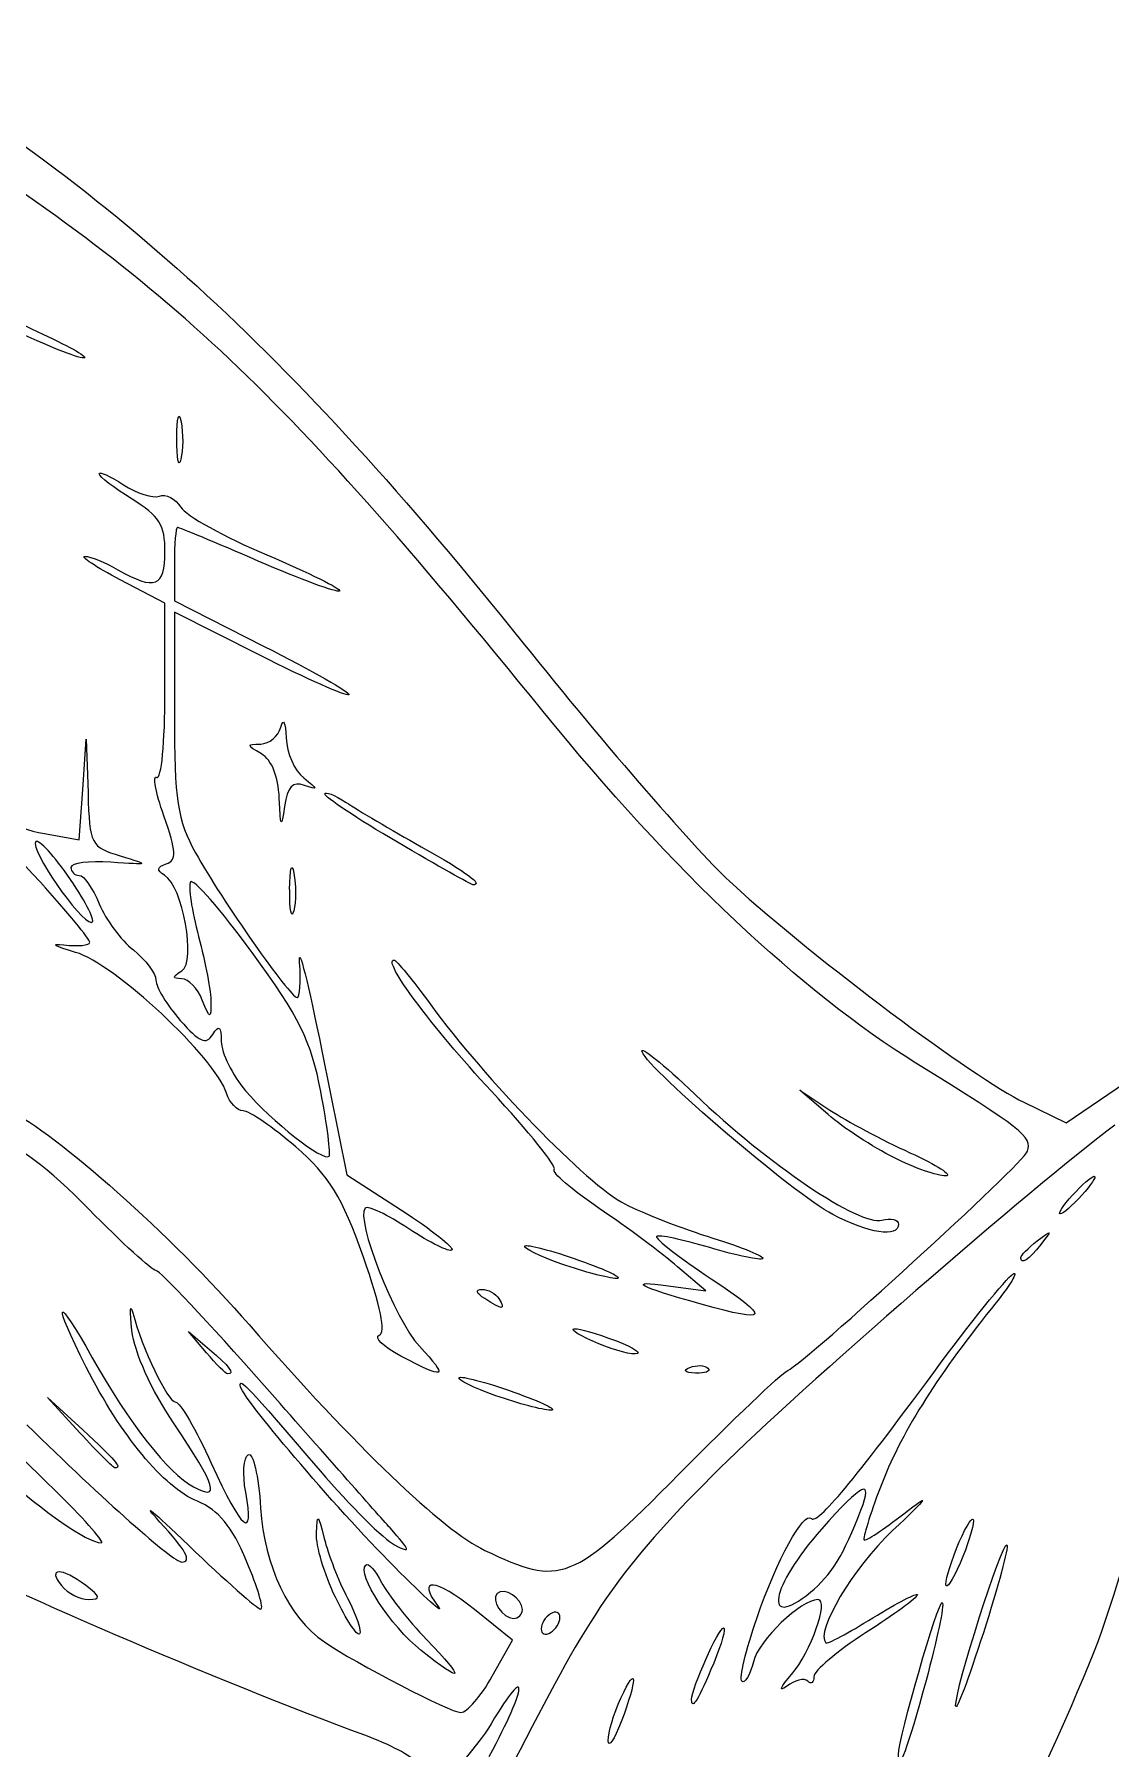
# Model space of a CAD drawing. Extents: x 0 to 45.7, y -0.3 to 36.
# Drawn here: x 11.47 to 19.35, y 14.19 to 26.73 of the extents above; entities that cross this region are included whole.
import ezdxf

# ---------------------------------------------------------------- set-up
doc = ezdxf.new("R2010")
doc.units = 0
doc.layers.add('Image', color=7, linetype='CONTINUOUS')

msp = doc.modelspace()

# ---------------------------------------------------------------- linework, layer by layer
at = {"layer": 'Image', "color": 7}
for points in [[(12.513012, 23.779457), (12.51265, 23.779457)], [(12.495306, 22.856334), (12.495306, 22.587199), (13.146855, 22.257215)], [(12.426441, 21.915299), (12.426441, 22.57206), (12.099433, 22.742285)], [(13.120243, 22.189662), (12.495306, 22.505334), (12.495306, 21.764465)], [(11.544828, 20.88462), (11.799157, 20.839749), (11.824689, 21.208122), (11.850248, 21.576489), (11.862948, 21.18261)], [(13.339205, 20.474965), (13.338771, 20.474965)], [(13.575002, 19.293267), (13.757104, 18.38694), (14.157804, 18.127629)], [(18.714097, 18.917478), (19.024396, 18.766726), (19.510138, 19.098623)], [(17.279915, 18.828052), (17.073376, 19.006207), (17.2942, 18.860212)], [(16.109568, 17.574995), (16.384941, 17.536491), (16.178423, 17.714386)], [(12.729696, 17.084446), (12.59855, 17.239342), (12.753442, 17.108198)], [(15.55882, 17.168163), (15.55882, 17.168012)], [(11.803144, 16.499271), (11.565895, 16.757439), (11.824057, 16.520197)], [(11.845343, 15.382373), (11.845319, 15.382838)], [(14.821854, 14.716177), (14.970799, 14.981176), (14.69229, 15.204993)], [(15.670583, 14.245162), (15.670425, 14.245162)]]:
    msp.add_lwpolyline(points, dxfattribs=at)
for points in [[(13.262801, 21.142769)], [(14.128879, 20.820861)], [(11.734667, 20.548673)], [(17.761818, 18.512615)], [(19.069846, 18.238109)], [(17.314327, 18.096168)], [(15.330776, 17.733823)], [(18.691219, 17.782231)], [(14.767048, 17.480266)], [(16.350522, 17.440521)], [(12.729696, 17.084446)], [(14.153298, 17.060552)], [(16.268757, 16.97662)], [(14.848876, 16.770046)], [(11.803144, 16.499271)], [(16.191314, 16.198815)], [(11.651731, 16.046354)], [(17.15137, 15.330993)], [(18.143152, 15.390395)], [(13.673501, 15.295438)], [(15.042498, 15.204477)], [(15.317867, 15.147803)], [(14.301076, 14.905481)], [(14.821883, 14.716177)], [(17.012717, 14.72921)], [(16.281672, 14.545705)], [(18.214277, 14.499771)]]:
    msp.add_lwpolyline(points, close=True, dxfattribs=at)
for points in [[(10.154517, 26.734676), (12.034518, 25.606353), (13.326584, 24.429754), (15.049555, 22.27712)], [(15.195459, 21.777387), (13.240414, 24.183458), (12.418402, 24.950217), (10.50282, 26.154584)], [(10.292291, 25.339592), (10.292291, 25.263775), (11.121838, 24.728625), (11.531477, 24.540188)], [(11.83024, 24.365333), (11.786317, 24.365068), (11.553972, 24.45758), (11.313915, 24.571145)], [(11.531477, 24.540188), (11.739731, 24.444393), (11.874167, 24.365711), (11.83024, 24.365333)], [(12.51265, 23.779457), (12.513444, 23.93091), (12.52752, 23.984766), (12.543955, 23.899125)], [(12.543955, 23.899125), (12.560413, 23.813495), (12.559725, 23.689577), (12.542897, 23.623754)], [(12.542897, 23.623754), (12.525699, 23.557936), (12.512211, 23.628199), (12.513012, 23.779457)], [(11.944538, 23.517627), (11.944538, 23.537815), (12.024493, 23.501964), (12.122211, 23.437934)], [(12.185487, 23.331976), (12.05297, 23.413886), (11.944538, 23.497418), (11.944538, 23.517627)], [(12.122211, 23.437934), (12.21993, 23.373905), (12.338329, 23.336271), (12.385311, 23.354291)], [(12.385311, 23.354291), (12.43232, 23.372336), (12.502717, 23.335929), (12.541791, 23.273477)], [(12.426441, 22.947721), (12.426441, 23.142418), (12.384837, 23.208778), (12.185487, 23.331976)], [(12.541791, 23.273477), (12.580854, 23.210993), (12.864679, 23.053494), (13.172482, 22.923477)], [(12.517584, 23.12545), (12.505308, 23.12545), (12.495306, 23.004342), (12.495306, 22.856334)], [(13.108697, 22.878959), (12.795855, 23.014529), (12.529858, 23.12545), (12.517584, 23.12545)], [(12.099433, 22.742285), (11.919582, 22.835908), (11.803412, 22.912854), (11.841273, 22.913272)], [(11.841273, 22.913272), (11.879143, 22.913537), (11.987567, 22.869754), (12.082227, 22.815644)], [(12.082227, 22.815644), (12.353492, 22.660582), (12.426441, 22.688582), (12.426441, 22.947721)], [(13.704807, 22.659772), (13.689858, 22.64477), (13.421533, 22.743383), (13.108697, 22.878959)], [(13.172482, 22.923477), (13.480289, 22.793466), (13.71983, 22.674803), (13.704807, 22.659772)], [(13.146855, 22.257215), (13.505202, 22.075716), (13.786426, 21.915249), (13.771781, 21.900614)], [(15.049555, 22.27712), (15.650541, 21.526249), (16.340158, 20.732572), (16.582027, 20.513375)], [(13.771781, 21.900614), (13.757123, 21.885957), (13.463959, 22.016042), (13.120243, 22.189662)], [(12.366703, 21.295474), (12.399532, 21.27518), (12.426441, 21.554089), (12.426441, 21.915299)], [(12.495306, 21.764465), (12.495306, 21.124884), (12.516579, 20.98536), (12.650204, 20.743999)], [(13.273945, 21.662518), (13.292387, 21.7329), (13.308812, 21.700309), (13.313403, 21.58405)], [(17.923963, 19.204608), (17.082858, 19.725071), (16.142839, 20.611429), (15.195459, 21.777387)], [(13.12703, 21.53995), (13.190517, 21.540743), (13.256631, 21.596256), (13.273945, 21.662518)], [(13.313403, 21.58405), (13.317848, 21.474634), (13.375601, 21.34289), (13.441866, 21.291294)], [(13.132083, 21.467684), (13.022635, 21.531433), (13.022167, 21.538045), (13.12703, 21.53995)], [(13.262872, 21.142769), (13.256284, 21.304626), (13.208638, 21.423091), (13.132083, 21.467684)], [(10.961945, 21.339284), (11.211807, 20.994539), (11.296577, 20.928406), (11.544828, 20.88462)], [(12.418326, 21.013811), (12.357072, 21.18904), (12.333839, 21.315789), (12.366703, 21.295474)], [(13.44692, 21.237485), (13.360139, 21.267552), (13.324295, 21.229257), (13.30234, 21.082759)], [(13.441866, 21.291294), (13.54826, 21.208452), (13.548848, 21.202155), (13.44692, 21.237485)], [(11.514137, 20.528077), (11.201372, 20.871981), (11.084214, 20.948268), (10.642094, 21.095875)], [(11.862948, 21.18261), (11.875278, 20.801932), (11.883189, 20.78647), (12.099428, 20.721502)], [(13.30234, 21.082759), (13.277496, 20.917267), (13.27158, 20.926284), (13.262801, 21.142769)], [(13.59678, 21.172995), (13.59678, 21.195353), (13.666484, 21.168127), (13.751678, 21.11248)], [(14.128879, 20.820861), (13.836226, 20.992176), (13.59678, 21.150635), (13.59678, 21.172995)], [(13.751678, 21.11248), (13.836879, 21.056833), (14.084707, 20.910904), (14.302417, 20.7882)], [(12.435894, 20.662814), (12.513642, 20.689717), (12.510639, 20.749849), (12.418326, 21.013811)], [(11.734667, 20.548673), (11.615615, 20.721721), (11.501098, 20.846197), (11.480183, 20.8253)], [(11.480183, 20.8253), (11.431158, 20.776276), (11.805486, 20.23404), (11.888356, 20.23404)], [(12.099428, 20.721502), (12.319054, 20.655512), (12.317794, 20.654644), (12.030581, 20.674787)], [(12.650204, 20.743999), (12.840972, 20.399678), (13.342131, 19.685195), (13.393664, 19.684084)], [(14.679624, 20.50939), (14.669385, 20.50939), (14.421533, 20.649545), (14.128879, 20.820861)], [(14.302417, 20.7882), (14.640585, 20.597605), (14.75993, 20.50939), (14.679624, 20.50939)], [(12.030581, 20.674787), (11.869661, 20.686137), (11.737998, 20.669045), (11.737998, 20.6368)], [(11.737998, 20.6368), (11.737998, 20.604622), (11.765266, 20.578282), (11.798485, 20.578282)], [(12.423829, 20.57992), (12.363152, 20.61739), (12.366264, 20.638745), (12.435894, 20.662814)], [(12.549922, 19.879495), (12.656375, 19.94703), (12.557277, 20.497439), (12.423829, 20.57992)], [(13.338771, 20.474965), (13.339565, 20.626415), (13.353614, 20.680271), (13.370148, 20.594639)], [(13.370148, 20.594639), (13.386579, 20.509001), (13.38597, 20.38508), (13.36909, 20.319263)], [(11.875558, 20.088701), (11.875511, 20.111826), (11.712852, 20.309566), (11.514137, 20.528077)], [(11.888356, 20.23404), (11.922861, 20.23404), (11.853706, 20.375627), (11.734667, 20.548673)], [(11.798485, 20.578282), (11.831754, 20.578282), (11.897908, 20.484294), (11.945496, 20.369417)], [(12.613107, 20.530258), (12.595248, 20.499862), (12.622077, 20.320112), (12.672625, 20.130797)], [(13.063836, 20.014441), (12.833773, 20.328518), (12.630945, 20.560634), (12.613107, 20.530258)], [(13.36909, 20.319263), (13.351812, 20.253439), (13.338406, 20.323708), (13.339205, 20.474965)], [(16.582027, 20.513375), (17.197674, 19.955457), (18.344453, 19.097078), (18.714097, 18.917478)], [(11.945496, 20.369417), (11.993071, 20.25454), (12.105262, 20.102933), (12.1948, 20.032504)], [(11.772302, 20.015089), (11.61757, 20.059055), (11.579944, 20.083055), (11.68637, 20.069942)], [(11.68637, 20.069942), (11.790495, 20.05711), (11.875635, 20.065497), (11.875558, 20.088701)], [(12.672625, 20.130797), (12.723187, 19.941479), (12.763976, 19.724615), (12.763248, 19.648894)], [(13.412158, 19.941431), (13.401496, 20.08342), (13.474852, 19.791751), (13.575002, 19.293267)], [(12.87763, 18.983161), (12.79471, 19.244425), (12.055343, 19.934695), (11.772302, 20.015089)], [(12.1948, 20.032504), (12.284327, 19.962074), (12.358569, 19.86244), (12.359755, 19.811092)], [(13.56694, 18.995396), (13.496487, 19.367517), (13.411275, 19.540126), (13.063836, 20.014441)], [(14.816324, 18.997909), (14.374384, 19.474578), (14.014865, 19.958653), (14.102752, 19.958653)], [(14.102752, 19.958653), (14.120241, 19.958653), (14.2412, 19.811502), (14.371476, 19.631651)], [(12.549128, 19.822017), (12.477857, 19.82281), (12.477992, 19.833949), (12.549922, 19.879495)], [(13.393664, 19.684084), (13.41446, 19.683819), (13.422787, 19.799442), (13.412158, 19.941431)], [(12.359755, 19.811092), (12.360549, 19.759744), (12.441233, 19.627537), (12.538137, 19.517287)], [(12.699666, 19.666066), (12.665415, 19.751259), (12.597677, 19.821429), (12.549128, 19.822017)], [(12.763248, 19.648894), (12.762454, 19.523476), (12.756342, 19.525008), (12.699666, 19.666066)], [(14.371476, 19.631651), (14.761036, 19.093834), (15.526737, 18.307959), (15.792321, 18.173357)], [(12.538137, 19.517287), (12.679457, 19.356521), (12.726518, 19.336074), (12.775866, 19.414026)], [(12.775866, 19.414026), (12.823009, 19.488482), (12.83763, 19.476221), (12.838435, 19.361598)], [(12.838435, 19.361598), (12.839228, 19.279305), (12.919387, 19.11703), (13.017021, 19.000984)], [(15.919459, 19.28665), (15.899747, 19.338114), (16.073817, 19.198242), (16.306355, 18.975827)], [(17.314327, 18.096178), (17.031145, 18.24652), (15.971587, 19.150823), (15.919459, 19.28665)], [(18.741104, 18.559393), (18.776116, 18.664549), (18.70153, 18.723456), (17.923963, 19.204608)], [(12.999035, 18.855119), (12.954256, 18.855912), (12.899625, 18.913867), (12.87763, 18.983161)], [(13.017021, 19.000984), (13.201753, 18.781443), (13.587332, 18.479703), (13.628223, 18.522672)], [(13.628223, 18.522672), (13.641161, 18.536271), (13.613565, 18.748991), (13.56694, 18.995396)], [(15.276324, 18.4255), (15.296512, 18.445688), (15.089496, 18.703255), (14.816324, 18.997909)], [(16.306355, 18.975827), (16.843058, 18.462492), (17.510847, 18.012345), (17.672827, 18.054699)], [(11.86897, 18.135778), (11.295006, 18.720496), (10.946773, 18.85718), (9.951369, 18.888403)], [(11.278734, 18.862892), (11.635919, 18.689981), (12.470658, 17.945371), (13.041693, 17.290271)], [(13.383192, 18.591355), (13.216687, 18.735294), (13.043813, 18.853984), (12.999035, 18.855119)], [(17.761818, 18.512615), (17.610359, 18.588108), (17.393498, 18.73006), (17.279915, 18.828052)], [(17.2942, 18.860212), (17.415652, 18.779932), (17.678974, 18.639753), (17.879367, 18.548699)], [(19.379751, 18.751254), (18.784987, 18.305803), (17.053939, 16.802122), (16.490627, 16.241601)], [(13.878755, 17.784496), (13.722256, 18.226965), (13.628916, 18.378942), (13.383192, 18.591355)], [(16.985946, 16.9552), (17.124398, 17.020822), (18.711901, 18.471781), (18.741104, 18.559393)], [(18.140456, 18.379256), (18.08366, 18.376611), (17.913273, 18.437113), (17.761818, 18.512615)], [(17.879367, 18.548699), (18.07976, 18.457655), (18.197254, 18.3814), (18.140456, 18.379256)], [(15.605774, 18.140546), (15.404409, 18.277111), (15.25616, 18.405337), (15.276324, 18.4255)], [(19.069846, 18.238109), (19.138374, 18.31383), (19.209941, 18.375788), (19.228867, 18.375788)], [(19.228867, 18.375788), (19.247811, 18.375788), (19.207277, 18.31383), (19.138683, 18.238109)], [(18.979663, 18.100414), (18.960719, 18.100414), (19.001332, 18.16238), (19.069846, 18.238109)], [(19.138683, 18.238109), (19.070153, 18.16238), (18.998589, 18.100414), (18.979663, 18.100414)], [(12.360107, 17.686822), (12.332365, 17.686822), (12.111353, 17.88885), (11.86897, 18.135778)], [(13.892616, 18.143306), (13.817472, 18.068159), (14.108914, 17.324768), (14.289146, 17.131823)], [(14.211427, 17.991683), (14.055732, 18.09472), (13.912264, 18.162951), (13.892616, 18.143306)], [(14.157804, 18.127629), (14.378178, 17.985008), (14.544101, 17.85392), (14.526507, 17.83633)], [(16.178423, 17.714386), (16.064821, 17.812213), (15.807132, 18.003997), (15.605774, 18.140546)], [(15.792321, 18.173357), (15.92895, 18.104121), (16.218484, 17.99176), (16.435744, 17.923672)], [(17.796237, 18.024558), (17.796237, 17.924834), (17.575185, 17.957679), (17.314327, 18.096168)], [(17.672827, 18.054699), (17.740701, 18.0724), (17.796237, 18.059144), (17.796237, 18.024558)], [(14.526507, 17.83633), (14.508912, 17.818735), (14.367137, 17.888646), (14.211427, 17.991683)], [(16.414445, 17.854007), (16.214954, 17.913255), (16.039945, 17.949945), (16.025544, 17.935544)], [(18.811679, 17.902672), (18.920867, 17.988302), (18.923301, 17.985865), (18.837687, 17.876716)], [(15.330776, 17.733823), (15.167482, 17.791581), (15.046052, 17.850991), (15.060926, 17.86586)], [(15.060926, 17.86586), (15.075796, 17.88073), (15.255859, 17.833282), (15.461075, 17.76045)], [(16.025544, 17.935544), (16.01115, 17.921098), (16.190343, 17.781845), (16.423745, 17.625983)], [(16.80396, 17.773089), (16.789197, 17.758352), (16.613944, 17.794785), (16.414445, 17.854007)], [(16.435744, 17.923672), (16.652994, 17.855592), (16.818698, 17.787829), (16.80396, 17.773089)], [(18.691203, 17.782194), (18.691203, 17.796561), (18.745414, 17.850697), (18.811679, 17.902672)], [(18.837687, 17.876716), (18.74776, 17.762046), (18.691219, 17.72557), (18.691219, 17.782231)], [(11.651731, 16.046354), (10.290587, 17.387958), (10.119554, 17.523912), (9.523299, 17.73831)], [(13.994883, 17.212587), (14.045588, 17.230261), (14.006234, 17.424085), (13.878755, 17.784496)], [(15.73093, 17.628423), (15.674137, 17.628621), (15.494064, 17.676051), (15.330776, 17.733823)], [(15.461075, 17.76045), (15.666286, 17.687608), (15.787733, 17.628201), (15.73093, 17.628423)], [(19.306887, 15.111597), (19.548047, 15.837912), (19.652325, 16.308837), (19.894229, 17.76417)], [(13.153639, 16.843484), (12.744941, 17.307324), (12.387851, 17.686822), (12.360107, 17.686822)], [(16.350522, 17.440529), (15.890291, 17.567714), (15.799594, 17.618321), (16.109568, 17.574995)], [(16.423745, 17.625983), (16.869281, 17.328467), (16.858142, 17.300246), (16.350522, 17.440521)], [(18.05345, 16.939626), (18.322077, 17.304577), (18.582708, 17.628426), (18.632619, 17.659281)], [(18.632619, 17.659281), (18.682533, 17.690113), (18.61259, 17.577395), (18.47711, 17.408768)], [(11.850277, 16.978885), (11.596986, 17.481161), (11.625524, 17.526669), (11.893756, 17.048209)], [(12.184907, 17.246959), (12.168662, 17.394229), (12.171413, 17.452752), (12.19094, 17.377034)], [(14.767119, 17.480266), (14.705069, 17.520359), (14.696584, 17.547421), (14.745767, 17.548053)], [(14.745767, 17.548053), (14.790884, 17.548847), (14.846912, 17.518168), (14.870304, 17.480266)], [(14.870304, 17.480266), (14.923136, 17.394798), (14.899244, 17.394798), (14.767048, 17.480266)], [(12.19094, 17.377034), (12.257842, 17.117599), (12.447377, 16.723006), (12.505104, 16.723006)], [(18.47711, 17.408768), (18.064557, 16.895171), (17.809948, 16.48574), (17.663633, 16.100673)], [(12.492542, 16.56497), (12.324589, 16.815097), (12.202714, 17.085282), (12.184907, 17.246959)], [(13.041693, 17.290271), (13.821642, 16.395523), (14.460133, 15.78413), (14.767125, 15.63809)], [(14.153327, 17.06057), (14.023988, 17.129473), (13.95269, 17.197868), (13.994883, 17.212587)], [(15.55882, 17.168012), (15.29294, 17.289761), (15.416609, 17.291544), (15.73093, 17.170658)], [(12.884591, 16.929548), (12.871574, 16.929548), (12.801824, 16.999256), (12.729696, 17.084446)], [(12.753442, 17.108198), (12.899011, 16.984949), (12.939688, 16.929548), (12.884591, 16.929548)], [(14.289146, 17.131823), (14.506544, 16.8991), (14.481287, 16.885855), (14.153298, 17.060552)], [(15.868614, 17.075731), (15.811818, 17.074937), (15.672406, 17.116183), (15.55882, 17.168163)], [(15.73093, 17.170658), (15.863462, 17.119615), (15.925412, 17.076903), (15.868614, 17.075731)], [(10.490274, 16.977787), (10.74002, 16.573675), (11.734546, 15.705258), (11.961522, 15.693089)], [(12.664087, 15.997102), (12.414767, 16.101274), (12.103421, 16.47689), (11.850277, 16.978885)], [(11.893756, 17.048209), (12.162669, 16.568497), (12.450573, 16.201053), (12.634755, 16.102485)], [(16.191303, 16.198797), (16.580273, 16.592029), (16.937864, 16.932403), (16.985946, 16.9552)], [(16.31036, 16.935015), (16.23017, 16.938295), (16.213848, 16.954647), (16.268757, 16.97662)], [(16.268776, 16.976578), (16.318467, 16.996395), (16.377848, 16.994041), (16.400724, 16.971154)], [(16.400724, 16.971154), (16.423531, 16.948347), (16.382944, 16.932057), (16.31036, 16.935015)], [(12.977188, 16.844606), (12.977188, 16.896896), (13.013706, 16.857888), (13.561953, 16.219979)], [(14.105363, 15.518247), (13.665982, 15.959274), (12.977188, 16.76906), (12.977188, 16.844606)], [(14.073751, 15.80191), (13.9764, 15.910945), (13.562344, 16.379658), (13.153639, 16.843484)], [(14.848876, 16.770046), (14.68558, 16.827797), (14.564152, 16.88721), (14.579019, 16.902077)], [(14.579019, 16.902077), (14.593888, 16.916946), (14.773956, 16.869538), (14.979167, 16.796672)], [(17.158032, 15.870141), (17.201326, 15.826842), (17.475141, 16.153939), (18.05345, 16.939626)], [(12.505104, 16.723006), (12.536806, 16.723006), (12.654112, 16.521647), (12.765706, 16.275531)], [(15.249019, 16.664639), (15.192224, 16.66484), (15.012164, 16.71232), (14.848876, 16.770046)], [(14.979167, 16.796672), (15.184389, 16.723829), (15.305817, 16.664414), (15.249019, 16.664639)], [(12.634755, 16.102485), (12.83581, 15.994882), (12.802412, 16.103279), (12.492542, 16.56497)], [(11.416111, 16.55766), (11.977415, 16.004915), (12.48712, 15.552675), (12.548797, 15.552675)], [(12.061309, 16.241109), (12.049747, 16.241109), (11.933629, 16.35728), (11.803144, 16.499271)], [(11.824057, 16.520197), (12.064352, 16.299365), (12.113872, 16.241109), (12.061309, 16.241109)], [(13.017214, 16.063634), (12.992899, 16.193201), (13.001392, 16.316735), (13.035973, 16.338142)], [(13.035973, 16.338142), (13.07066, 16.359521), (13.111319, 16.183848), (13.126418, 15.947659)], [(12.765706, 16.275531), (12.989367, 15.782238), (13.085133, 15.701556), (13.017214, 16.063634)], [(13.561953, 16.219979), (13.783462, 15.962235), (14.029062, 15.718132), (14.107744, 15.677513)], [(14.767125, 15.63809), (15.32823, 15.371162), (15.400946, 15.399793), (16.191314, 16.198815)], [(16.490627, 16.241601), (15.807482, 15.561835), (15.579881, 15.248604), (15.115325, 14.34881)], [(17.521351, 15.933131), (17.611568, 16.170431), (17.534844, 16.133415), (17.233205, 15.794155)], [(17.663633, 16.100673), (17.586912, 15.898732), (17.532871, 15.724789), (17.543546, 15.714119)], [(17.834486, 15.905172), (18.038869, 16.063592), (18.018739, 16.033321), (17.753118, 15.782799)], [(11.961522, 15.693089), (11.989808, 15.692031), (11.850386, 15.850541), (11.651731, 16.046354)], [(12.389462, 15.845262), (12.24015, 16.006185), (12.335318, 15.928738), (12.600952, 15.67315)], [(13.024003, 15.558493), (12.915508, 15.815287), (12.819644, 15.932104), (12.664087, 15.997102)], [(13.126418, 15.947659), (13.153578, 15.522589), (13.332569, 15.14706), (13.593615, 14.967505)], [(12.548797, 15.552675), (12.627413, 15.552675), (12.579809, 15.640117), (12.389462, 15.845262)], [(13.534981, 15.763723), (13.541225, 15.912242), (13.547734, 15.907812), (13.592303, 15.724784)], [(16.75823, 15.140432), (16.907889, 15.572878), (17.101644, 15.926521), (17.158032, 15.870141)], [(17.15137, 15.330993), (17.301688, 15.452749), (17.398803, 15.610812), (17.521351, 15.933131)], [(17.543546, 15.714119), (17.554209, 15.703456), (17.685146, 15.789411), (17.834486, 15.905172)], [(18.241029, 15.700196), (18.296346, 15.827609), (18.342804, 15.896679), (18.344299, 15.853692)], [(18.344299, 15.853692), (18.345357, 15.81071), (18.301757, 15.671304), (18.246414, 15.543891)], [(13.673501, 15.295444), (13.593438, 15.46084), (13.53111, 15.67156), (13.534981, 15.763723)], [(13.592303, 15.724784), (13.619973, 15.611187), (13.696523, 15.414686), (13.762452, 15.288109)], [(14.107744, 15.677513), (14.230458, 15.614164), (14.225635, 15.631865), (14.073751, 15.80191)], [(17.233205, 15.794155), (16.856419, 15.370358), (16.799047, 15.045594), (17.15137, 15.330993)], [(17.753118, 15.782799), (17.462936, 15.509103), (17.184204, 15.040784), (17.264003, 14.960991)], [(18.143152, 15.390395), (18.142094, 15.433382), (18.185694, 15.572796), (18.241029, 15.700196)], [(18.214277, 14.499771), (18.207504, 14.612198), (18.557072, 15.710274), (18.589373, 15.677968)], [(13.888558, 14.285135), (12.836585, 14.670687), (11.144841, 15.398076), (10.670828, 15.66865)], [(12.600952, 15.67315), (12.866586, 15.41757), (13.103714, 15.208454), (13.1279, 15.208454)], [(18.589373, 15.677968), (18.603501, 15.663813), (18.526087, 15.374321), (18.417218, 15.034725)], [(11.845319, 15.382838), (11.671387, 15.514395), (11.559312, 15.513006), (11.669156, 15.380192)], [(13.1279, 15.208454), (13.152083, 15.208454), (13.105358, 15.365971), (13.024003, 15.558493)], [(14.30106, 14.905481), (14.078923, 15.080551), (13.829981, 15.464616), (13.895916, 15.53055)], [(13.895916, 15.53055), (13.914595, 15.54923), (13.966994, 15.492125), (14.012399, 15.403677)], [(14.425663, 15.227324), (14.475831, 15.160151), (14.331701, 15.291062), (14.105363, 15.518247)], [(14.69229, 15.204993), (14.407317, 15.433998), (14.262224, 15.446153), (14.425663, 15.227324)], [(18.246414, 15.543891), (18.191097, 15.416496), (18.144636, 15.347421), (18.143152, 15.390395)], [(11.669156, 15.380192), (11.716305, 15.323394), (11.805285, 15.277904), (11.866906, 15.279111)], [(11.866906, 15.279111), (11.96104, 15.280963), (11.957585, 15.297473), (11.845343, 15.382373)], [(14.012399, 15.403677), (14.057807, 15.31524), (14.206016, 15.12671), (14.34175, 14.984719)], [(14.858914, 15.323283), (14.80959, 15.273965), (14.896546, 15.139699), (14.977709, 15.139699)], [(15.042498, 15.204477), (15.042498, 15.285696), (14.908222, 15.372594), (14.858914, 15.323283)], [(17.933922, 15.311528), (17.933922, 15.291975), (17.763535, 15.167131), (17.555289, 15.033908)], [(17.608531, 15.144393), (17.787493, 15.25578), (17.933922, 15.330993), (17.933922, 15.311528)], [(13.850688, 15.026351), (13.833278, 15.008942), (13.753562, 15.130055), (13.673501, 15.295438)], [(13.762452, 15.288109), (13.82837, 15.161532), (13.868071, 15.043742), (13.850688, 15.026351)], [(14.977709, 15.139699), (15.013304, 15.139699), (15.042498, 15.168822), (15.042498, 15.204477)], [(15.317867, 15.147803), (15.317867, 15.185673), (15.286889, 15.197497), (15.249019, 15.174156)], [(17.205787, 15.277828), (17.082273, 15.277828), (16.772835, 14.979851), (16.733465, 14.822984)], [(17.012709, 14.72916), (17.15524, 14.8953), (17.289853, 15.277828), (17.205787, 15.277828)], [(17.796237, 14.14295), (17.796237, 14.264143), (18.089608, 15.282759), (18.116715, 15.255663)], [(18.116715, 15.255663), (18.132352, 15.240026), (18.078567, 14.983086), (17.997279, 14.684601)], [(15.249019, 15.174156), (15.211152, 15.150766), (15.180174, 15.100633), (15.180174, 15.062758)], [(15.180174, 15.062758), (15.180174, 15.024891), (15.211152, 15.013066), (15.249019, 15.036405)], [(15.249019, 15.036405), (15.286889, 15.059821), (15.317867, 15.109925), (15.317867, 15.147803)], [(16.281672, 14.545705), (16.281672, 14.627562), (16.479178, 15.071299), (16.515609, 15.071299)], [(16.515609, 15.071299), (16.534553, 15.071299), (16.501903, 14.955125), (16.443039, 14.813128)], [(16.650036, 14.67999), (16.629081, 14.700918), (16.677852, 14.908085), (16.75823, 15.140432)], [(17.264003, 14.960991), (17.274586, 14.950408), (17.429561, 15.033005), (17.608531, 15.144393)], [(17.925137, 12.248757), (18.023922, 12.248757), (19.089113, 14.45572), (19.306887, 15.111597)], [(13.593615, 14.967505), (13.820208, 14.811636), (14.517434, 14.451172), (14.592327, 14.451172)], [(14.34175, 14.984719), (14.629909, 14.683273), (14.616404, 14.656968), (14.301076, 14.905481)], [(17.555289, 15.033908), (17.347027, 14.900698), (17.176648, 14.756505), (17.176648, 14.713494)], [(18.417218, 15.034725), (18.308345, 14.695126), (18.217029, 14.454397), (18.214277, 14.499771)], [(14.800142, 14.130108), (15.082202, 14.648988), (15.093386, 14.837869), (14.814271, 14.369183)], [(15.762862, 14.55496), (15.884608, 14.820836), (15.886394, 14.697166), (15.765508, 14.382851)], [(16.443039, 14.813128), (16.33258, 14.546594), (16.281672, 14.462232), (16.281672, 14.545705)], [(16.733465, 14.822984), (16.708461, 14.723445), (16.670943, 14.659085), (16.650036, 14.67999)], [(14.592327, 14.451172), (14.63669, 14.451172), (14.739965, 14.570425), (14.821883, 14.716177)], [(16.976432, 14.642559), (16.916154, 14.596717), (16.932469, 14.635733), (17.012717, 14.72921)], [(17.131335, 14.680627), (17.106464, 14.705498), (17.036717, 14.688406), (16.976432, 14.642559)], [(17.176648, 14.713494), (17.176648, 14.670504), (17.156222, 14.655674), (17.131335, 14.680627)], [(17.997279, 14.684601), (17.85846, 14.174817), (17.796237, 14.007171), (17.796237, 14.14295)], [(15.670425, 14.245162), (15.669631, 14.301952), (15.710874, 14.441367), (15.762862, 14.55496)], [(14.814271, 14.369183), (14.624178, 14.049928), (13.618224, 12.992299), (13.113197, 12.580723)], [(15.115325, 14.34881), (14.880832, 13.894607), (14.605911, 13.419099), (14.504364, 13.292096)], [(15.765508, 14.382851), (15.714473, 14.250329), (15.671761, 14.188361), (15.670583, 14.245162)], [(14.262843, 14.087901), (14.236438, 14.130621), (14.068014, 14.219368), (13.888558, 14.285135)]]:
    msp.add_open_spline(points, degree=3, dxfattribs=at)

doc.saveas('drawing.dxf')
